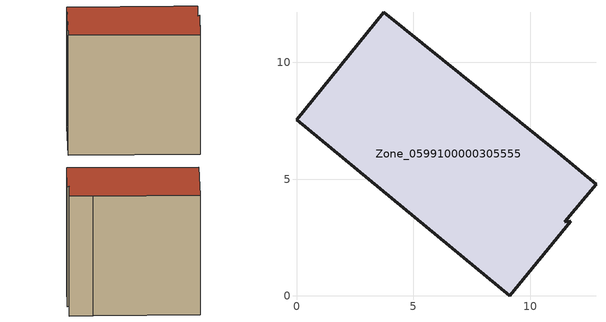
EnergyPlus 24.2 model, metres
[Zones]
Zone_0599100000305555
 floor ground (C_G): 9.13,0 0,7.53 3.73,12.15 11.2,6.12 12.82,4.77 11.48,3.18 11.73,3.21 z0
 wall outside (C_F): 12.82,4.77 11.2,6.12 3.73,12.15 0,7.53 9.13,0 11.73,3.21 11.48,3.18 12.82,4.77 z0:11.83
 roof outside (C_R): 9.13,0 11.73,3.21 11.48,3.18 12.82,4.77 11.2,6.12 3.73,12.15 0,7.53 z11.83
[BUILDING]
Pand.0599100000305555: North Axis=0; Terrain=City; Loads Convergence Tolerance Value=0.04; Temperature Convergence Tolerance Value=0.4; Solar Distribution=FullExterior; Maximum Number of Warmup Days=25; Minimum Number of Warmup Days=1
[Site:Location]
Rotterdam.The.Hague.AP_ZH_NLD Design_Conditions: Latitude=51.96; Longitude=4.45; Time Zone=1; Elevation=-4.5
[SITE:GROUNDTEMPERATURE:BUILDINGSURFACE]
18, 18, 18, 18, 18, 18, 18, 18, 18, 18, 18, 18
[MATERIAL] Thermal Absorptance=0.9; Solar Absorptance=0.7; Visible Absorptance=0.7
Name | Roughness | Thickness | Conductivity | Density | Specific Heat
G.TI.1946 | MediumSmooth | 0.15 | 1 | 540 | 1210
F.TI.1946 | Rough | 0.3 | 0.857143 | 1920 | 840
R.TI.1946 | MediumRough | 0.2 | 0.1 | 1500 | 1000
[CONSTRUCTION]
C_G: G.TI.1946
C_F: F.TI.1946
C_R: R.TI.1946
[ZONE]
Zone_0599100000305555: Type=1; Multiplier=1; Ceiling Height=Autocalculate; Volume=Autocalculate; Floor Area=autocalculate; Part of Total Floor Area=Yes
[ZONEINFILTRATION:DESIGNFLOWRATE]
Infil_Zone_0599100000305555: Zone or ZoneList or Space or SpaceList=Zone_0599100000305555; Schedule=AlwaysOn; Design Flow Rate Calculation Method=Flow/Area; Flow Rate per Floor Area=0.003; Constant Term Coefficient=1; Temperature Term Coefficient=0; Velocity Term Coefficient=0; Velocity Squared Term Coefficient=0
[HVACTEMPLATE:ZONE:IDEALLOADSAIRSYSTEM]
Zone_0599100000305555: Maximum Heating Supply Air Temperature=50; Minimum Cooling Supply Air Temperature=13; Maximum Heating Supply Air Humidity Ratio=0.0156; Minimum Cooling Supply Air Humidity Ratio=0.0077; Heating Limit=NoLimit; Cooling Limit=NoLimit; Dehumidification Control Type=ConstantSensibleHeatRatio; Cooling Sensible Heat Ratio=0.7; Dehumidification Setpoint=60; Humidification Control Type=None; Humidification Setpoint=30; Outdoor Air Method=None; Outdoor Air Flow Rate per Person=0.00944; Outdoor Air Flow Rate per Zone Floor Area=0; Outdoor Air Flow Rate per Zone=0; Demand Controlled Ventilation Type=None; Outdoor Air Economizer Type=NoEconomizer; Heat Recovery Type=None; Sensible Heat Recovery Effectiveness=0.7; Latent Heat Recovery Effectiveness=0.65
[ZONECONTROL:THERMOSTAT]
ThermostatControl_Zone_0599100000305555: Zone or ZoneList=Zone_0599100000305555; Control Type Schedule=DualSetpointControlType; Control 1=Thermostat_Zone_0599100000305555; Temperature Difference Between Cutout And Setpoint=0
[THERMOSTATSETPOINT:DUALSETPOINT]
Thermostat_Zone_0599100000305555: Heating Setpoint Temperature Schedule=HeatingSetpoint_Zone_0599100000305555; Cooling Setpoint Temperature Schedule=CoolingSetpoint_Zone_0599100000305555
[SCHEDULE:COMPACT]
HeatingSetpoint_Zone_0599100000305555: Through: 12/31, For: AllDays, Until: 24:00, 21
CoolingSetpoint_Zone_0599100000305555: Through: 12/31, For: AllDays, Until: 24:00, 24
DualSetpointControlType: Through: 12/31, For: AllDays, Until: 24:00, 4
AlwaysOn: Through: 12/31, For: AllDays, Until: 24:00, 1
